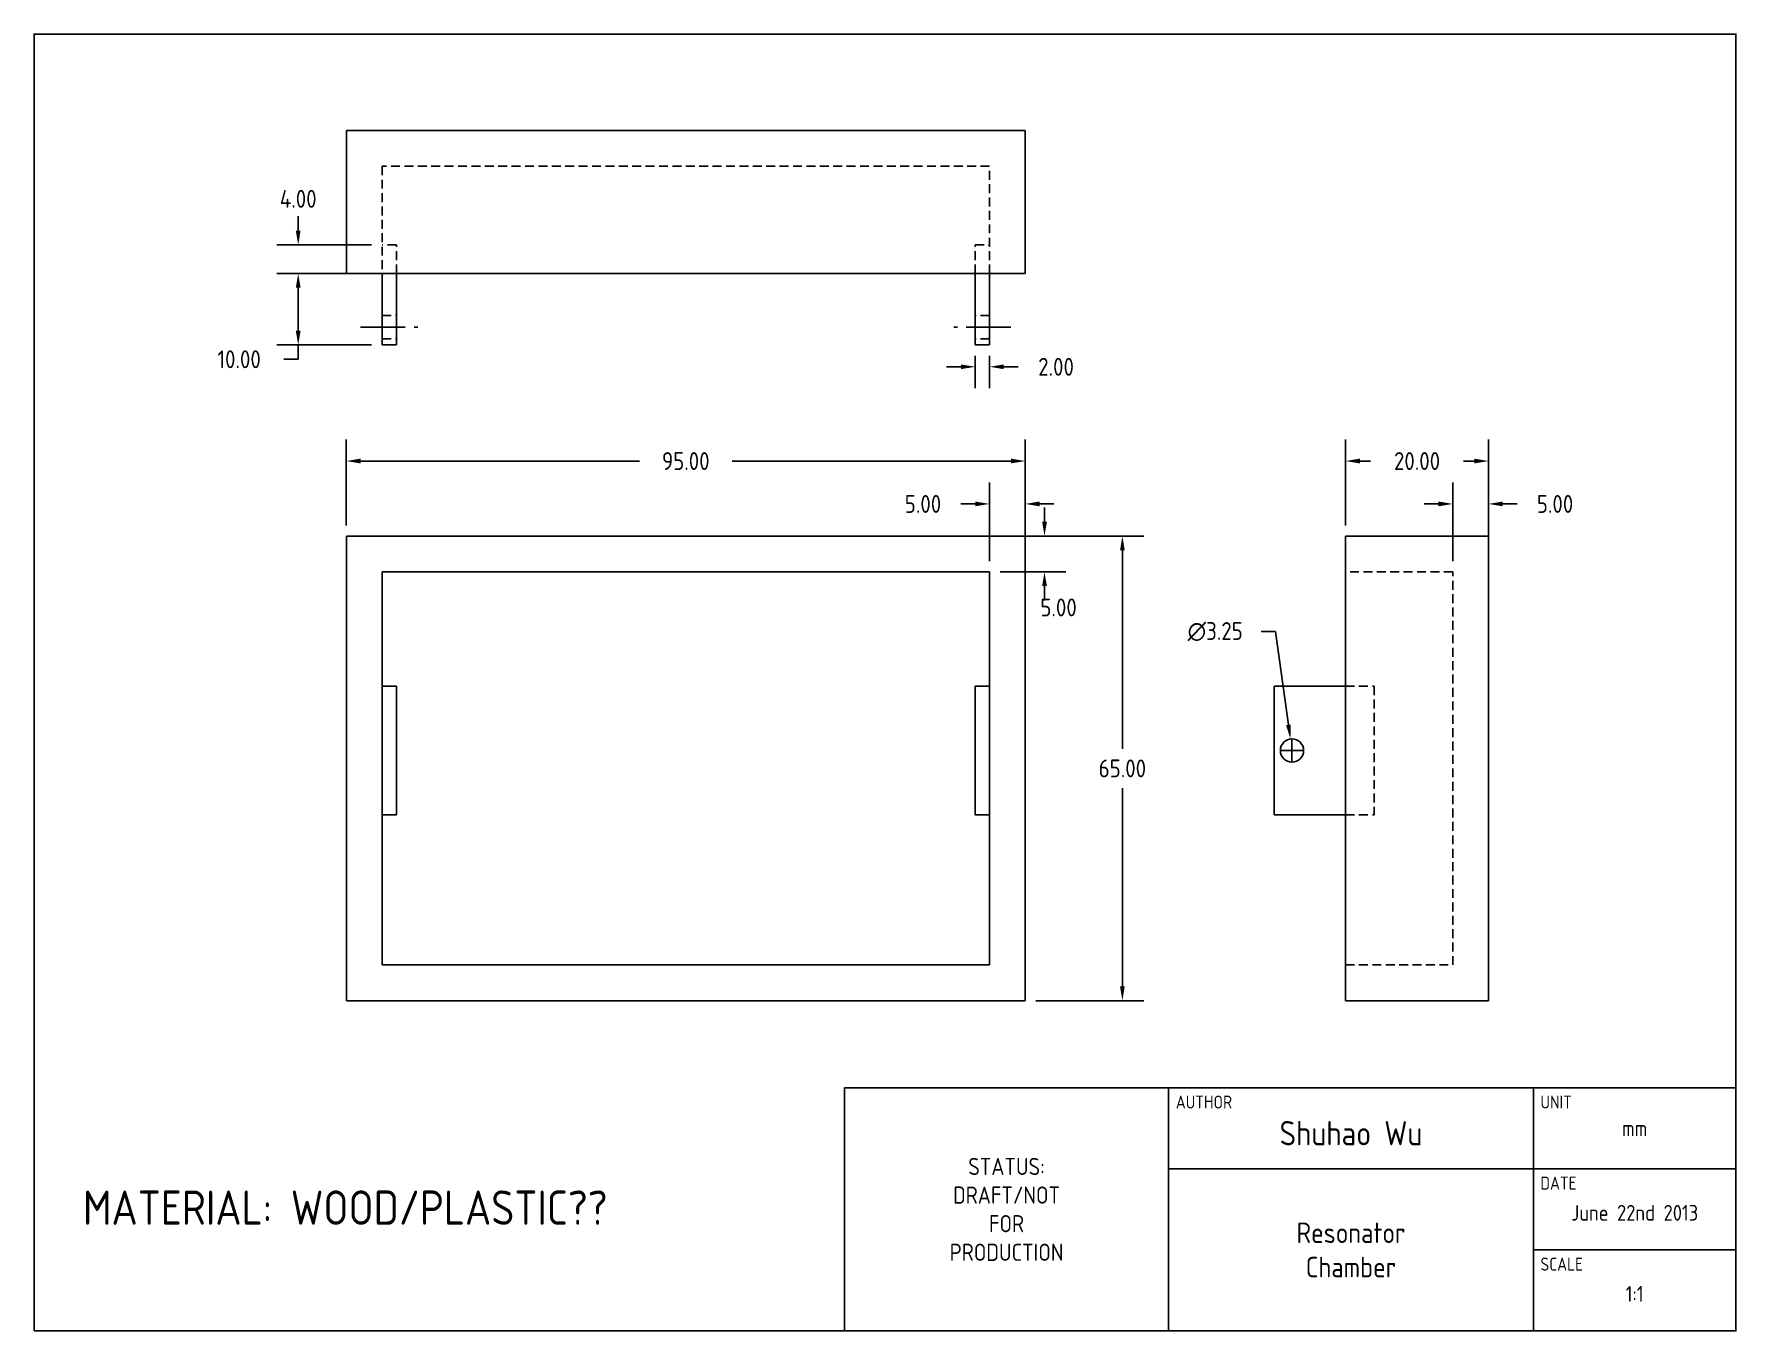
# Model space of a CAD drawing. Header units: inches. Extents: x -56 to 182, y -58 to 124.
import ezdxf
from ezdxf.enums import TextEntityAlignment as Align

# ---------------------------------------------------------------- set-up
doc = ezdxf.new("R2010")
doc.units = ezdxf.units.IN
doc.header["$LTSCALE"] = 5
doc.header["$MEASUREMENT"] = 0
doc.linetypes.add('CENTER', pattern=[2, 1.25, -0.25, 0.25, -0.25])
doc.linetypes.add('HIDDEN', pattern=[0.375, 0.25, -0.125])
for name, color, linetype in [('Centerlines', 1, 'CENTER'), ('dimensions', 7, 'Continuous'), ('HiddenLines', 7, 'HIDDEN'), ('TitleBlock', 7, 'Continuous')]:
    doc.layers.add(name, color=color, linetype=linetype)
doc.styles.get("Standard").update_dxf_attribs({"font": 'dim.shx'})
doc.dimstyles.get("Standard").update_dxf_attribs({"dimtxt": 2.5, "dimasz": 2, "dimexe": 3, "dimexo": 1.5, "dimgap": 1.5, "dimtad": 0, "dimtih": 1, "dimtoh": 1, "dimzin": 0, "dimdsep": 46, "dimtxsty": 'Standard', "dimcen": -1.5, "dimadec": 0, "dimazin": 0, "dimtfac": 1, "dimtofl": 0, "dimtmove": 0, "dimatfit": 3, "dimfxl": 1, "dimtolj": 1, "dimtzin": 0, "dimarcsym": 0})

# ---------------------------------------------------------------- blocks, each defined once
blk = doc.blocks.new('*D1')
at = {"layer": 'Defpoints', "color": 0, "transparency": 16777216}
for p in [(-12.67, 64.06), (-12.67, 53.56), (82.33, 53.56)]:
    blk.add_point(p, dxfattribs=at)
at = {"layer": 'dimensions', "color": 0, "lineweight": -2, "transparency": 16777216}
for p, q in [((-12.67, 55.06), (-12.67, 67.06)), ((82.33, 55.06), (82.33, 67.06)), ((-10.67, 64.06), (28.33, 64.06)), ((80.33, 64.06), (41.33, 64.06))]:
    blk.add_line(p, q, dxfattribs=at)
at = {"layer": 'dimensions', "color": 0, "transparency": 16777216}
for points in [[(-10.67, 64.4), (-10.67, 63.73), (-12.67, 64.06)], [(80.33, 64.4), (80.33, 63.73), (82.33, 64.06)]]:
    blk.add_solid(points, dxfattribs=at)
at = {"layer": 'dimensions', "color": 0, "transparency": 16777216, "insert": (34.83, 64.06), "char_height": 2.5, "attachment_point": 5}
blk.add_mtext('\\A1;95.00', dxfattribs=at)
blk = doc.blocks.new('*D2')
at = {"layer": 'Defpoints', "color": 0, "transparency": 16777216}
for p in [(82.33, 53.56), (82.33, -11.44), (95.92, -11.44)]:
    blk.add_point(p, dxfattribs=at)
at = {"layer": 'dimensions', "color": 0, "lineweight": -2, "transparency": 16777216}
for p, q in [((83.83, 53.56), (98.92, 53.56)), ((95.92, 51.56), (95.92, 23.81)), ((95.92, -9.44), (95.92, 18.31)), ((83.83, -11.44), (98.92, -11.44))]:
    blk.add_line(p, q, dxfattribs=at)
at = {"layer": 'dimensions', "color": 0, "transparency": 16777216}
for points in [[(95.59, 51.56), (96.25, 51.56), (95.92, 53.56)], [(95.59, -9.44), (96.25, -9.44), (95.92, -11.44)]]:
    blk.add_solid(points, dxfattribs=at)
at = {"layer": 'dimensions', "color": 0, "transparency": 16777216, "insert": (95.92, 21.06), "char_height": 2.5, "attachment_point": 5}
blk.add_mtext('\\A1;65.00', dxfattribs=at)
blk = doc.blocks.new('*D3')
at = {"layer": 'Defpoints', "color": 0, "transparency": 16777216}
for p in [(82.33, 58.06), (77.33, 48.56), (82.33, 48.56)]:
    blk.add_point(p, dxfattribs=at)
at = {"layer": 'dimensions', "color": 0, "lineweight": -2, "transparency": 16777216}
for p, q in [((77.33, 50.06), (77.33, 61.06)), ((82.33, 50.06), (82.33, 61.06)), ((75.33, 58.06), (73.33, 58.06)), ((84.33, 58.06), (86.33, 58.06))]:
    blk.add_line(p, q, dxfattribs=at)
at = {"layer": 'dimensions', "color": 0, "transparency": 16777216}
for points in [[(75.33, 58.4), (75.33, 57.73), (77.33, 58.06)], [(84.33, 58.4), (84.33, 57.73), (82.33, 58.06)]]:
    blk.add_solid(points, dxfattribs=at)
at = {"layer": 'dimensions', "color": 0, "transparency": 16777216, "insert": (68.02, 58.06), "char_height": 2.5, "attachment_point": 5}
blk.add_mtext('\\A1;5.00', dxfattribs=at)
blk = doc.blocks.new('*D4')
at = {"layer": 'Defpoints', "color": 0, "transparency": 16777216}
for p in [(77.33, 53.56), (85.02, 53.56), (77.33, 48.56)]:
    blk.add_point(p, dxfattribs=at)
at = {"layer": 'dimensions', "color": 0, "lineweight": -2, "transparency": 16777216}
for p, q in [((85.02, 55.56), (85.02, 57.56)), ((78.83, 53.56), (88.02, 53.56)), ((78.83, 48.56), (88.02, 48.56)), ((85.02, 46.56), (85.02, 44.56))]:
    blk.add_line(p, q, dxfattribs=at)
at = {"layer": 'dimensions', "color": 0, "transparency": 16777216}
for points in [[(84.69, 55.56), (85.36, 55.56), (85.02, 53.56)], [(84.69, 46.56), (85.36, 46.56), (85.02, 48.56)]]:
    blk.add_solid(points, dxfattribs=at)
at = {"layer": 'dimensions', "color": 0, "transparency": 16777216, "insert": (86.99, 43.58), "char_height": 2.5, "attachment_point": 5}
blk.add_mtext('\\A1;5.00', dxfattribs=at)
blk = doc.blocks.new('TITLEBLOCK')
for p, q in [((25.5, 4), (20, 4)), ((20, 2.5), (20, 4)), ((22, 2.5), (22, 4)), ((24.25, 2.5), (24.25, 4)), ((25.5, 2.5), (25.5, 4)), ((25.5, 3.5), (22, 3.5)), ((24.25, 3), (25.5, 3))]:
    blk.add_line(p, q)
blk.add_lwpolyline([(15, 2.5), (25.5, 2.5), (25.5, 10.5), (15, 10.5)], close=True)
for s, p in [('AUTHOR', (22.044, 3.872)), ('UNIT', (24.294, 3.872)), ('DATE', (24.294, 3.372)), ('SCALE', (24.294, 2.872))]:
    blk.add_text(s, height=0.08).set_placement(p)
blk.add_text('Shuhao Wu', height=0.15).set_placement((23.125, 3.72), align=Align.MIDDLE_CENTER)
blk = doc.blocks.new('*D6')
at = {"layer": 'Defpoints', "color": 0, "transparency": 16777216}
for p in [(147.15, 64.06), (127.15, 53.56), (147.15, 53.56)]:
    blk.add_point(p, dxfattribs=at)
at = {"layer": 'dimensions', "color": 0, "lineweight": -2, "transparency": 16777216}
for p, q in [((127.15, 55.06), (127.15, 67.06)), ((147.15, 55.06), (147.15, 67.06)), ((129.15, 64.06), (130.65, 64.06)), ((145.15, 64.06), (143.65, 64.06))]:
    blk.add_line(p, q, dxfattribs=at)
at = {"layer": 'dimensions', "color": 0, "transparency": 16777216}
for points in [[(129.15, 64.4), (129.15, 63.73), (127.15, 64.06)], [(145.15, 64.4), (145.15, 63.73), (147.15, 64.06)]]:
    blk.add_solid(points, dxfattribs=at)
at = {"layer": 'dimensions', "color": 0, "transparency": 16777216, "insert": (137.15, 64.06), "char_height": 2.5, "attachment_point": 5}
blk.add_mtext('\\A1;20.00', dxfattribs=at)
blk = doc.blocks.new('*D7')
at = {"layer": 'Defpoints', "color": 0, "transparency": 16777216}
for p in [(147.15, 58.06), (142.15, 48.56), (147.15, 48.56)]:
    blk.add_point(p, dxfattribs=at)
at = {"layer": 'dimensions', "color": 0, "lineweight": -2, "transparency": 16777216}
for p, q in [((142.15, 50.06), (142.15, 61.06)), ((147.15, 50.06), (147.15, 61.06)), ((140.15, 58.06), (138.15, 58.06)), ((149.15, 58.06), (151.15, 58.06))]:
    blk.add_line(p, q, dxfattribs=at)
at = {"layer": 'dimensions', "color": 0, "transparency": 16777216}
for points in [[(140.15, 58.4), (140.15, 57.73), (142.15, 58.06)], [(149.15, 58.4), (149.15, 57.73), (147.15, 58.06)]]:
    blk.add_solid(points, dxfattribs=at)
at = {"layer": 'dimensions', "color": 0, "transparency": 16777216, "insert": (156.46, 58.06), "char_height": 2.5, "attachment_point": 5}
blk.add_mtext('\\A1;5.00', dxfattribs=at)
blk = doc.blocks.new('*D12')
at = {"layer": 'Defpoints', "color": 0, "transparency": 16777216}
for p in [(75.33, 80.3), (77.33, 80.3), (77.33, 77.25)]:
    blk.add_point(p, dxfattribs=at)
at = {"layer": 'dimensions', "color": 0, "lineweight": -2, "transparency": 16777216}
for p, q in [((75.33, 78.8), (75.33, 74.25)), ((77.33, 78.8), (77.33, 74.25)), ((73.33, 77.25), (71.33, 77.25)), ((79.33, 77.25), (81.33, 77.25))]:
    blk.add_line(p, q, dxfattribs=at)
at = {"layer": 'dimensions', "color": 0, "transparency": 16777216}
for points in [[(73.33, 77.58), (73.33, 76.92), (75.33, 77.25)], [(79.33, 77.58), (79.33, 76.92), (77.33, 77.25)]]:
    blk.add_solid(points, dxfattribs=at)
at = {"layer": 'dimensions', "color": 0, "transparency": 16777216, "insert": (86.64, 77.25), "char_height": 2.5, "attachment_point": 5}
blk.add_mtext('\\A1;2.00', dxfattribs=at)
blk = doc.blocks.new('*D13')
at = {"layer": 'Defpoints', "color": 0, "transparency": 16777216}
for p in [(-7.67, 90.3), (-19.4, 80.3), (-7.67, 80.3)]:
    blk.add_point(p, dxfattribs=at)
at = {"layer": 'dimensions', "color": 0, "lineweight": -2, "transparency": 16777216}
for p, q in [((-9.17, 90.3), (-22.4, 90.3)), ((-19.4, 88.3), (-19.4, 82.3)), ((-9.17, 80.3), (-22.4, 80.3)), ((-19.4, 80.3), (-19.4, 78.3)), ((-19.4, 78.3), (-21.4, 78.3))]:
    blk.add_line(p, q, dxfattribs=at)
at = {"layer": 'dimensions', "color": 0, "transparency": 16777216}
for points in [[(-19.74, 88.3), (-19.07, 88.3), (-19.4, 90.3)], [(-19.74, 82.3), (-19.07, 82.3), (-19.4, 80.3)]]:
    blk.add_solid(points, dxfattribs=at)
at = {"layer": 'dimensions', "color": 0, "transparency": 16777216, "insert": (-27.67, 78.3), "char_height": 2.5, "attachment_point": 5}
blk.add_mtext('\\A1;10.00', dxfattribs=at)
blk = doc.blocks.new('*D14')
at = {"layer": 'Defpoints', "color": 0, "transparency": 16777216}
for p in [(-7.67, 94.3), (-19.4, 90.3), (-7.67, 90.3)]:
    blk.add_point(p, dxfattribs=at)
at = {"layer": 'dimensions', "color": 0, "lineweight": -2, "transparency": 16777216}
for p, q in [((-19.4, 96.3), (-19.4, 98.3)), ((-9.17, 94.3), (-22.4, 94.3)), ((-9.17, 90.3), (-22.4, 90.3)), ((-19.4, 88.3), (-19.4, 86.3))]:
    blk.add_line(p, q, dxfattribs=at)
at = {"layer": 'dimensions', "color": 0, "transparency": 16777216}
for points in [[(-19.74, 96.3), (-19.07, 96.3), (-19.4, 94.3)], [(-19.74, 88.3), (-19.07, 88.3), (-19.4, 90.3)]]:
    blk.add_solid(points, dxfattribs=at)
at = {"layer": 'dimensions', "color": 0, "transparency": 16777216, "insert": (-19.4, 100.75), "char_height": 2.5, "attachment_point": 5}
blk.add_mtext('\\A1;4.00', dxfattribs=at)
blk = doc.blocks.new('*D15')
at = {"layer": 'Defpoints', "color": 0, "transparency": 16777216}
for p in [(119.43, 25.17), (119.88, 21.95)]:
    blk.add_point(p, dxfattribs=at)
at = {"layer": 'dimensions', "color": 0, "lineweight": -2, "transparency": 16777216}
for p, q in [((115.36, 40.2), (117.36, 40.2)), ((117.36, 40.2), (119.16, 27.16)), ((119.65, 22.06), (119.65, 25.06)), ((118.15, 23.56), (121.15, 23.56))]:
    blk.add_line(p, q, dxfattribs=at)
at = {"layer": 'dimensions', "color": 0, "transparency": 16777216}
blk.add_solid([(119.49, 27.2), (118.83, 27.11), (119.43, 25.17)], dxfattribs=at)
at = {"layer": 'dimensions', "color": 0, "transparency": 16777216, "insert": (108.91, 40.2), "char_height": 2.5, "attachment_point": 5}
blk.add_mtext('\\A1;∅3.25', dxfattribs=at)

msp = doc.modelspace()

# ---------------------------------------------------------------- linework, layer by layer
for p, q in [((-12.668, 90.299), (-12.668, 110.299)), ((-12.668, 110.299), (82.332, 110.299)), ((82.332, 110.299), (82.332, 90.299)), ((-7.668, 90.299), (-12.668, 90.299)), ((77.332, 90.299), (-7.668, 90.299)), ((-7.668, 80.299), (-7.668, 90.299)), ((-5.668, 90.299), (-5.668, 80.299)), ((75.332, 90.299), (75.332, 80.299)), ((82.332, 90.299), (77.332, 90.299)), ((77.332, 80.299), (77.332, 90.299)), ((-7.668, 82.799), (-7.668, 84.424)), ((77.332, 82.799), (77.332, 84.424)), ((-7.668, 82.799), (-7.668, 81.174)), ((77.332, 82.799), (77.332, 81.174)), ((-5.668, 80.299), (-7.668, 80.299)), ((75.332, 80.299), (77.332, 80.299)), ((82.332, 53.564), (-12.668, 53.564)), ((-12.668, 53.564), (-12.668, -11.436)), ((82.332, -11.436), (82.332, 53.564)), ((127.153, 53.564), (147.153, 53.564)), ((127.153, 48.564), (127.153, 53.564)), ((147.153, 53.564), (147.153, -11.436)), ((77.332, 48.564), (-7.668, 48.564)), ((-7.668, 48.564), (-7.668, -6.436)), ((77.332, -6.436), (77.332, 48.564)), ((127.153, 48.564), (127.153, -6.436)), ((-7.668, 32.564), (-5.668, 32.564)), ((-5.668, 32.564), (-5.668, 14.564)), ((77.332, 32.564), (75.332, 32.564)), ((75.332, 32.564), (75.332, 14.564)), ((117.153, 14.564), (117.153, 32.564)), ((117.153, 32.564), (127.153, 32.564)), ((127.153, 32.564), (122.153, 32.564)), ((-7.668, 28.564), (-7.668, 29.564)), ((-5.668, 14.564), (-7.668, 14.564)), ((75.332, 14.564), (77.332, 14.564)), ((127.153, 14.564), (117.153, 14.564)), ((-7.668, -6.436), (77.332, -6.436)), ((127.153, -11.436), (127.153, -6.436)), ((-12.668, -11.436), (82.332, -11.436)), ((147.153, -11.436), (127.153, -11.436))]:
    msp.add_line(p, q)
msp.add_circle((119.653, 23.564), 1.625)
at = {"layer": 'Centerlines'}
for p, q in [((-10.668, 82.799), (-2.668, 82.799)), ((80.332, 82.799), (72.332, 82.799))]:
    msp.add_line(p, q, dxfattribs=at)
at = {"layer": 'HiddenLines'}
for p, q in [((77.332, 105.299), (-7.668, 105.299)), ((-7.668, 105.299), (-7.668, 90.299)), ((77.332, 90.299), (77.332, 105.299)), ((-5.668, 94.299), (-7.668, 94.299)), ((-5.668, 90.299), (-5.668, 94.299)), ((75.332, 90.299), (75.332, 94.299)), ((75.332, 94.299), (77.332, 94.299)), ((-7.668, 84.424), (-5.668, 84.424)), ((77.332, 84.424), (75.332, 84.424)), ((-7.668, 81.174), (-5.668, 81.174)), ((77.332, 81.174), (75.332, 81.174)), ((142.153, 48.564), (127.153, 48.564)), ((142.153, -6.436), (142.153, 48.564)), ((127.153, 32.564), (131.153, 32.564)), ((131.153, 32.564), (131.153, 14.564)), ((127.153, 14.564), (131.153, 14.564)), ((127.153, -6.436), (142.153, -6.436))]:
    msp.add_line(p, q, dxfattribs=at)

# ---------------------------------------------------------------- block references
at = {"layer": 'TitleBlock', "xscale": 22.68014845926158, "yscale": 22.68014845926158, "zscale": 22.68014845926158}
msp.add_blockref('TITLEBLOCK', (-396.568, -114.341), dxfattribs=at)

# ---------------------------------------------------------------- texts
at = {"layer": 'TitleBlock'}
for s, p in [('mm', (167.6, -29.291)), ('June 22nd 2013', (167.6, -41.111)), ('1:1', (167.6, -52.451))]:
    msp.add_text(s, height=2.208, dxfattribs=at).set_placement(p, align=Align.MIDDLE_CENTER)
msp.add_text('MATERIAL: WOOD/PLASTIC??', height=4.8, dxfattribs=at).set_placement((-49.522, -42.786))
at = {"layer": 'TitleBlock', "attachment_point": 5}
for s, width, insert, char_height in [('STATUS: DRAFT/NOT FOR PRODUCTION ', 2.4, (79.715, -40.631), 2.4), ('Resonator Chamber', 2.88, (127.91, -46.301), 2.88)]:
    msp.add_mtext_dynamic_manual_height_columns(s, width=width, gutter_width=15, heights=[0], dxfattribs=dict(at, insert=insert, char_height=char_height))

# ---------------------------------------------------------------- dimensions: what is measured, and where the dimension line sits
at = {"layer": 'dimensions'}
for base, p1, p2, picture, middle in [((-19.405, 90.299), (-7.668, 94.299), (-7.668, 90.299), '*D14', (-19.405, 100.754)), ((85.022, 53.564), (77.332, 48.564), (77.332, 53.564), '*D4', (86.992, 43.583))]:
    dim = msp.add_linear_dim(base=base, p1=p1, p2=p2, angle=90, dimstyle='Standard', override={"dimtmove": 2}, dxfattribs=at)
    dim.commit()
    dim.dimension.update_dxf_attribs({"geometry": picture, "text_midpoint": middle, "dimtype": 160})
dim = msp.add_linear_dim(base=(-19.405, 80.299), p1=(-7.668, 90.299), p2=(-7.668, 80.299), angle=90, dimstyle='Standard', dxfattribs=at)
dim.commit()
dim.dimension.update_dxf_attribs({"geometry": '*D13', "text_midpoint": (-27.667, 78.299)})
for base, p1, p2, picture, middle in [((77.332, 77.249), (75.332, 80.299), (77.332, 80.299), '*D12', (86.641, 77.249)), ((147.153, 64.064), (127.153, 53.564), (147.153, 53.564), '*D6', (137.153, 64.064)), ((147.153, 58.064), (142.153, 48.564), (147.153, 48.564), '*D7', (156.463, 58.064))]:
    dim = msp.add_linear_dim(base=base, p1=p1, p2=p2, dimstyle='Standard', dxfattribs=at)
    dim.commit()
    dim.dimension.update_dxf_attribs({"geometry": picture, "text_midpoint": middle})
for base, p1, p2, picture, middle in [((-12.668, 64.064), (82.332, 53.564), (-12.668, 53.564), '*D1', (34.832, 64.064)), ((82.332, 58.064), (77.332, 48.564), (82.332, 48.564), '*D3', (68.022, 58.064))]:
    dim = msp.add_linear_dim(base=base, p1=p1, p2=p2, dimstyle='Standard', dxfattribs=at)
    dim.commit()
    dim.dimension.update_dxf_attribs({"geometry": picture, "text_midpoint": middle, "dimtype": 160})
dim = msp.add_linear_dim(base=(95.921, -11.436), p1=(82.332, 53.564), p2=(82.332, -11.436), angle=90, dimstyle='Standard', dxfattribs=at)
dim.commit()
dim.dimension.update_dxf_attribs({"geometry": '*D2', "text_midpoint": (95.921, 21.064), "dimtype": 160})
dim = msp.add_diameter_dim_2p(p1=(119.876, 21.955), p2=(119.431, 25.174), dimstyle='Standard', dxfattribs=at)
dim.commit()
dim.dimension.update_dxf_attribs({"geometry": '*D15', "text_midpoint": (108.915, 40.2), "dimtype": 163})

doc.saveas('drawing.dxf')
